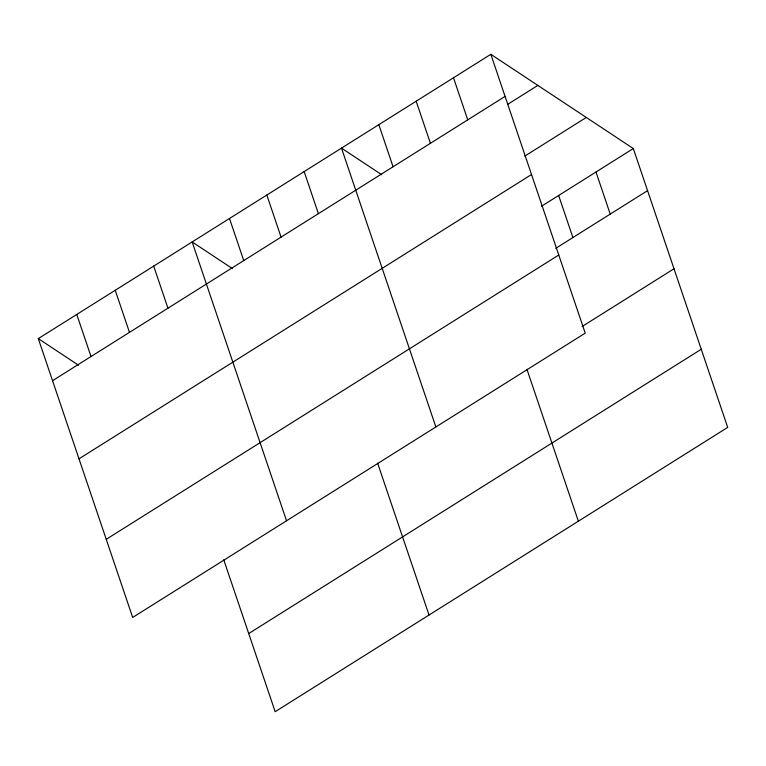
<?xml version="1.0" encoding="UTF-8"?>
<svg xmlns="http://www.w3.org/2000/svg" width="766" height="766" viewBox="0 0 766 766"><rect width="100%" height="100%" fill="white"/><g stroke="black" fill="none" stroke-linecap="round" stroke-linejoin="round"><path stroke-width="1.15" d="M490.834 54.309L585.214 333.143L132.681 617.444L38.3 338.61L490.834 54.309L633.319 148.556L727.7 427.39L275.166 711.691L223.749 559.774M52.548 380.692L505.081 96.392M507.58 104.425L537.856 85.409M524.748 156.12L586.296 117.457M78.984 458.824L531.518 174.524M541.505 206.246L633.319 148.556M555.743 248.328L647.567 190.638M106.235 539.321L558.768 255.011M582.189 326.45L674.013 268.761M248.72 633.559L701.254 349.258M381.66 174.696L341.502 148.135L435.873 426.959M232.328 268.521L192.161 241.951L286.541 520.784M38.3 338.61L78.467 365.181M595.986 172.015L610.234 214.097M558.653 195.464L572.901 237.546M453.501 77.768L467.739 119.85M526.941 369.289L578.368 521.206M416.168 101.217L430.406 143.299M378.835 124.676L393.073 166.758M304.159 171.584L318.407 213.666M377.609 463.114L429.027 615.021M266.827 195.043L281.074 237.125M229.494 218.492L243.741 260.574M153.698 266.118L167.936 308.2M115.235 290.285L129.473 332.367M76.763 314.453L91.01 356.535"/></g></svg>
